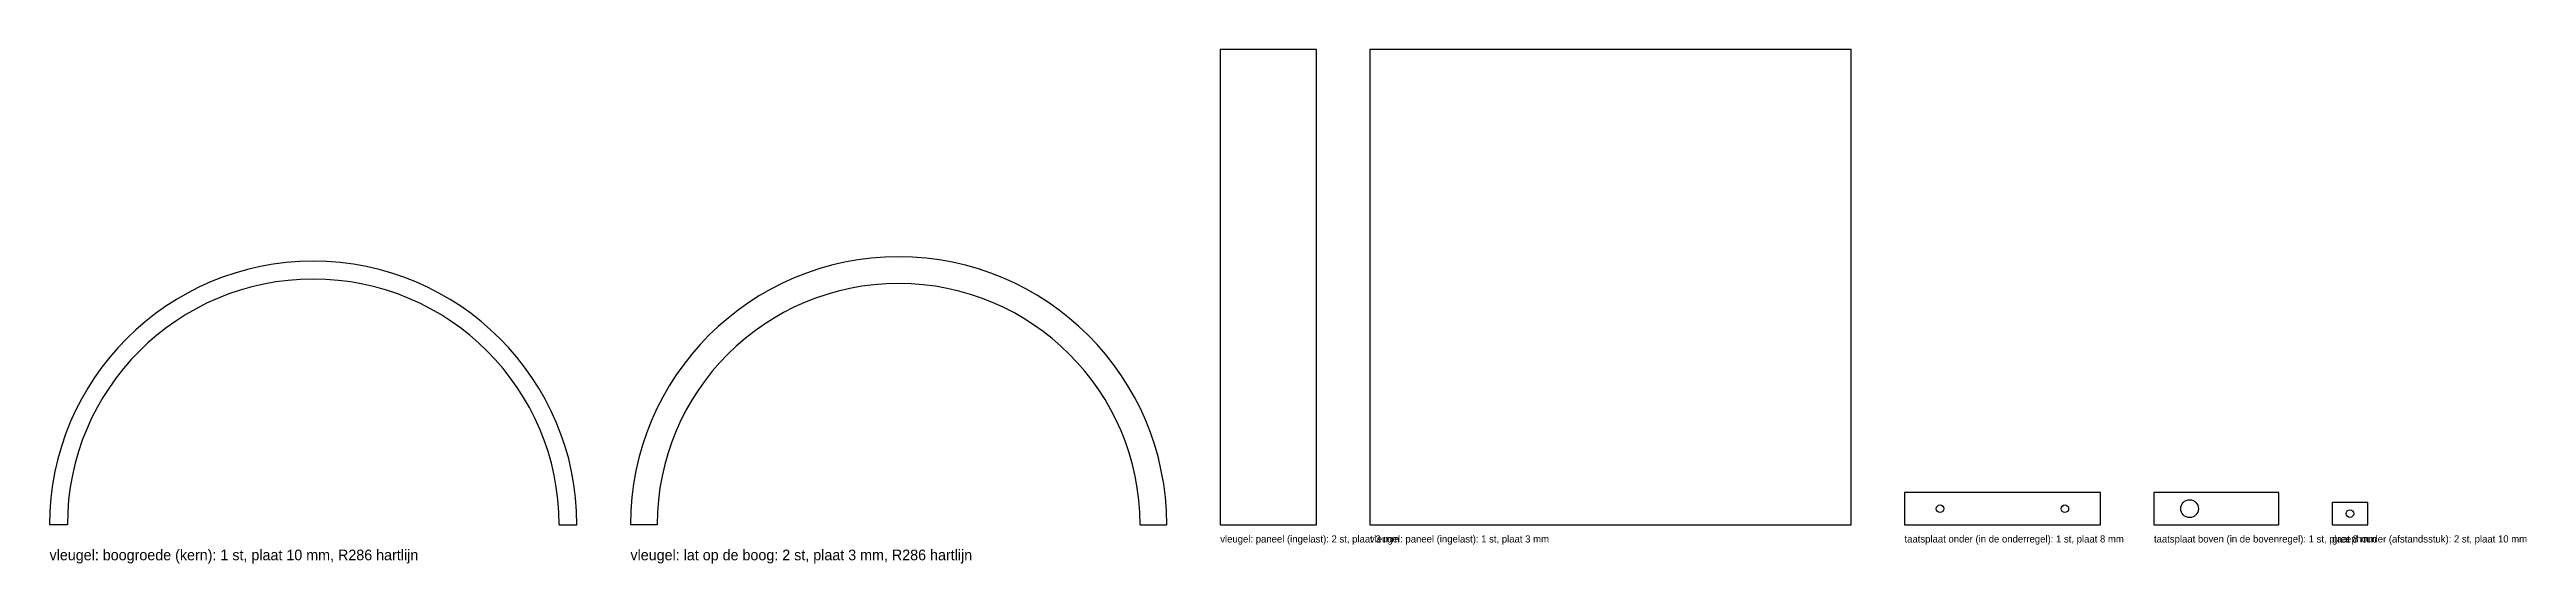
# Model space of a CAD drawing. Header units: millimetres. Extents: x 0 to 2780, y -44 to 534.
import ezdxf

# ---------------------------------------------------------------- set-up
doc = ezdxf.new("R2010")
doc.units = ezdxf.units.MM

msp = doc.modelspace()

# ---------------------------------------------------------------- linework, layer by layer
at = {"layer": 'GATEN'}
for centre, radius in [((2402, 18), 10), ((2122, 18), 4.25), ((2262, 18), 4.25), ((2582, 12.5), 4.25)]:
    msp.add_circle(centre, radius, dxfattribs=at)
at = {"layer": 'SNIJDEN'}
for p, q in [((1422, 534), (1314, 534)), ((1314, 534), (1314, 0)), ((1422, 0), (1422, 534)), ((2022, 534), (1482, 534)), ((1482, 534), (1482, 0)), ((2022, 0), (2022, 534)), ((2302, 36), (2082, 36)), ((2082, 36), (2082, 0)), ((2302, 0), (2302, 36)), ((2502, 36), (2362, 36)), ((2362, 36), (2362, 0)), ((2502, 0), (2502, 36)), ((20, 0), (0, 0)), ((572, 0), (592, 0)), ((682, 0), (652, 0)), ((1224, 0), (1254, 0)), ((1314, 0), (1422, 0)), ((1482, 0), (2022, 0)), ((2082, 0), (2302, 0)), ((2362, 0), (2502, 0)), ((2602, 25), (2562, 25)), ((2562, 25), (2562, 0)), ((2562, 0), (2602, 0)), ((2602, 0), (2602, 25))]:
    msp.add_line(p, q, dxfattribs=at)
for centre, radius in [((296, 0), 296), ((953, 0), 301), ((296, 0), 276), ((953, 0), 271)]:
    msp.add_arc(centre, radius, 0, 180, dxfattribs=at)

# ---------------------------------------------------------------- texts
at = {"layer": 'TEKST'}
for s, height, p in [('vleugel: boogroede (kern): 1 st, plaat 10 mm, R286 hartlijn', 12, (0, -40)), ('vleugel: lat op de boog: 2 st, plaat 3 mm, R286 hartlijn', 12, (652, -40)), ('vleugel: paneel (ingelast): 2 st, plaat 3 mm', 8, (1314, -20)), ('vleugel: paneel (ingelast): 1 st, plaat 3 mm', 8, (1482, -20)), ('taatsplaat onder (in de onderregel): 1 st, plaat 8 mm', 8, (2082, -20)), ('taatsplaat boven (in de bovenregel): 1 st, plaat 8 mm', 8, (2362, -20)), ('greephouder (afstandsstuk): 2 st, plaat 10 mm', 8, (2562, -20))]:
    msp.add_text(s, height=height, dxfattribs=at).set_placement(p)

doc.saveas('drawing.dxf')
